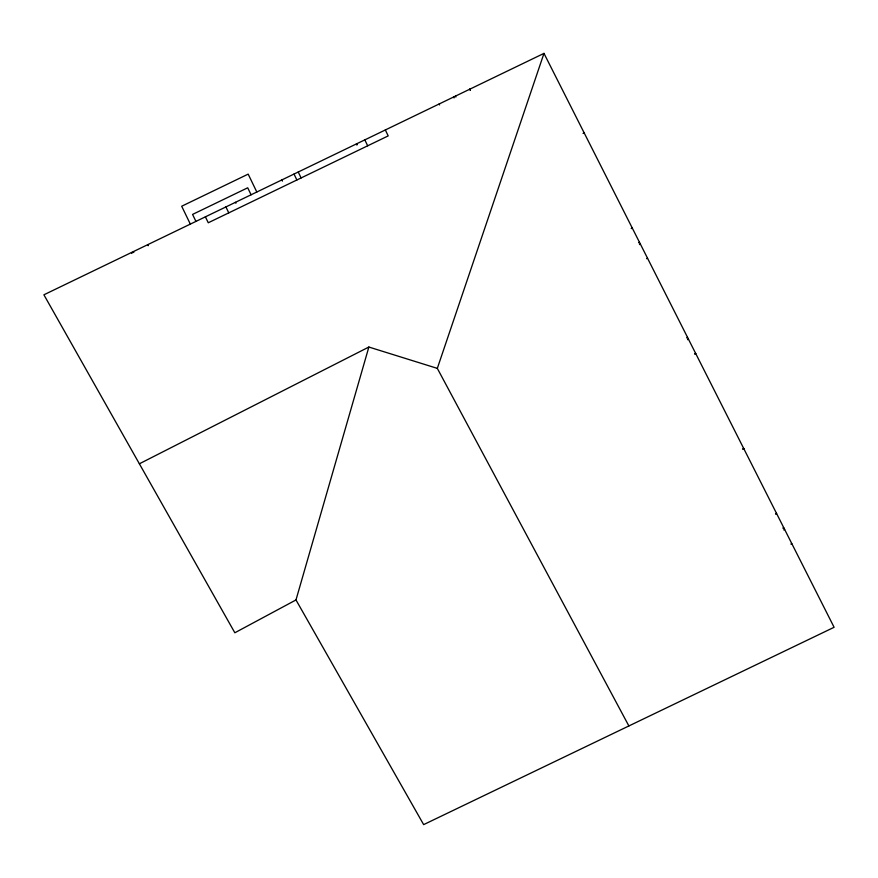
<?xml version="1.0" encoding="UTF-8"?>
<svg xmlns="http://www.w3.org/2000/svg" width="878" height="878" viewBox="0 0 878 878"><rect width="100%" height="100%" fill="white"/><g stroke="black" fill="none" stroke-linecap="round" stroke-linejoin="round"><path stroke-width="1.32" d="M295.985 599.948L234.843 632.775L43.9 294.799L543.976 53.382L834.1 627.287L423.657 824.618L295.985 599.948L368.87 347.04L437.321 368.376L628.878 725.952M437.321 368.376L543.976 53.382M368.87 347.04L139.372 463.793M583.222 133.269L584.133 132.808M583.321 133.467L584.232 133.006M631.304 228.39L632.215 227.929M631.403 228.587L632.314 228.126M638.558 242.734L639.469 242.273M639.48 244.556L640.391 244.095M646.625 258.692L647.536 258.231M686.64 337.854L687.551 337.393M687.562 339.676L688.473 339.215M694.707 353.812L695.617 353.351M694.805 354.01L695.716 353.549M742.799 448.943L743.71 448.482M742.898 449.141L743.809 448.68M775.559 513.762L776.481 513.301M775.669 513.959L776.58 513.498M782.814 528.095L783.725 527.634M783.736 529.917L784.647 529.456M790.88 544.064L791.791 543.603M469.906 89.139L470.356 90.061M469.708 89.238L470.158 90.149M455.441 96.119L455.88 97.041M453.597 97.008L454.047 97.93M439.132 103.999L439.582 104.91M385.332 129.966L388.197 135.892L208.262 222.771L205.397 216.833M364.82 139.876L367.684 145.803M356.589 143.849L357.028 144.771M356.391 143.948L356.83 144.859M298.235 172.011L301.099 177.949M294.009 174.053L296.874 179.99M282.014 179.847L282.464 180.769M281.816 179.946L282.266 180.857M256.815 192.019L248.178 174.129L181.691 206.231L190.328 224.109M251.086 194.784L247.717 187.793L192.567 214.419L195.937 221.399M235.469 202.313L235.919 203.235M225.909 206.934L228.774 212.86M147.8 244.644L148.25 245.555M147.603 244.732L148.053 245.653M133.335 251.624L133.785 252.546M131.502 252.513L131.941 253.435"/></g></svg>
